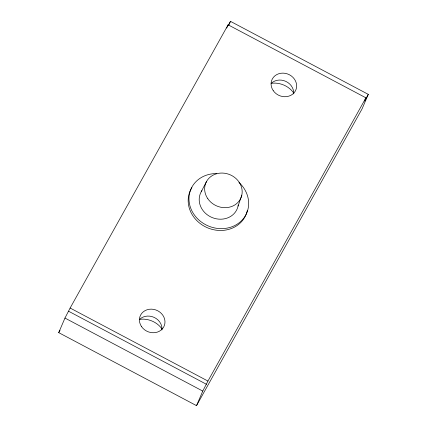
<?xml version="1.0" encoding="UTF-8"?>
<svg xmlns="http://www.w3.org/2000/svg" width="427" height="427" viewBox="0 0 427 427"><rect width="100%" height="100%" fill="white"/><g stroke="black" fill="none" stroke-linecap="round" stroke-linejoin="round"><path stroke-width="0.64" d="M238.058 206.108L241.826 195.144M368.287 94.367L362.037 108.938L196.521 405.65L58.712 332.633L64.963 318.062L70.129 308.038L228.119 24.814L365.928 97.831L364.525 101.108L368.287 94.367L230.479 21.35L228.285 25.284M226.716 28.091L228.119 24.814M228.915 24.996L230.479 21.35M196.521 405.65L202.766 391.079L207.938 381.055L365.928 97.831M201.202 191.782L206.572 181.438M58.712 332.633L60.015 330.306M70.129 308.038L207.938 381.055M68.726 311.315L206.529 384.332M64.963 318.062L202.766 391.079M247.318 210.538A30.354 26.997 23.2 0 1 207.805 227.922A30.354 26.997 23.2 0 1 191.883 187.634M238.944 182.425A30.354 26.997 23.2 0 1 235.074 225.397A30.354 26.997 23.2 0 1 190.485 207.57A30.354 26.997 23.2 0 1 216.815 173.575M139.442 319.364A21.681 19.284 23.2 0 1 161.913 328.774M271.102 83.345A21.681 19.284 23.2 0 1 293.92 93.246M238.266 204.965A19.946 17.742 23.2 0 1 212.443 217.674A19.946 17.742 23.2 0 1 201.896 190.655M139.597 319.369A13.007 11.572 23.2 0 1 154.264 317.448A13.007 11.572 23.2 0 1 161.972 329.922M271.257 83.35A13.007 11.572 23.2 0 1 285.925 81.429A13.007 11.572 23.2 0 1 293.637 93.903M141.572 326.66A13.007 11.572 23.2 0 0 163.68 327.029A13.007 11.572 23.2 0 0 151.345 309.143A13.007 11.572 23.2 0 0 141.572 326.66M273.232 90.641A13.007 11.572 23.2 0 0 295.345 91.01A13.007 11.572 23.2 0 0 283.005 73.124A13.007 11.572 23.2 0 0 273.232 90.641M207.826 198.752A19.076 16.968 23.2 0 0 240.257 199.286A19.076 16.968 23.2 0 0 222.163 173.052A19.076 16.968 23.2 0 0 207.826 198.752"/></g></svg>
